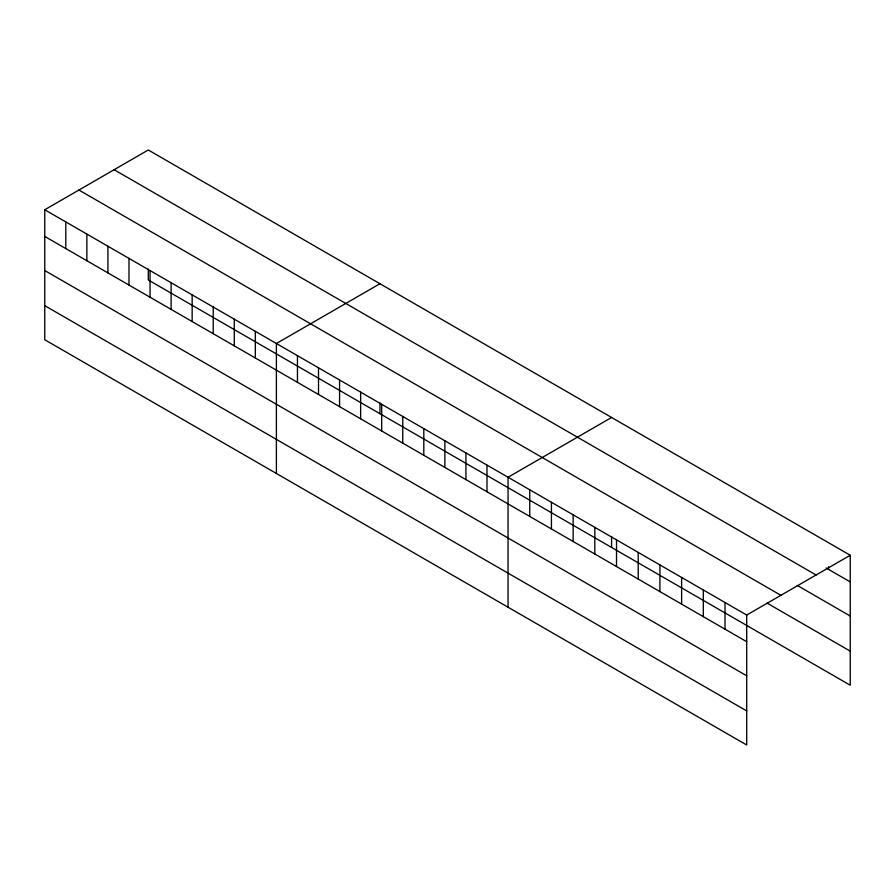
<?xml version="1.0" encoding="UTF-8"?>
<svg xmlns="http://www.w3.org/2000/svg" width="895" height="895" viewBox="0 0 895 895"><rect width="100%" height="100%" fill="white"/><g stroke="black" fill="none" stroke-linecap="round" stroke-linejoin="round"><path stroke-width="1.34" d="M746.71 675.792L746.71 615.044L44.75 209.766L44.75 339.742L746.71 745.009L746.71 675.792L44.75 270.525M148.29 269.048L148.29 279.956L850.25 685.234L850.25 555.258L148.29 149.991L44.75 209.766M379.939 283.726L276.398 343.512L276.398 473.477M611.587 417.473L508.047 477.248L508.047 607.224M746.71 615.044L850.25 555.258M826.141 568.001L850.25 581.918M114.124 169.714L816.083 574.982M797.21 585.397L850.25 616.017M78.917 190.042L780.876 595.309M767.082 603.118L850.25 651.135M44.75 236.425L746.71 641.704M44.75 305.654L746.71 710.921M828.557 566.725L828.557 569.399M725.006 602.514L725.006 629.174M703.313 589.984L703.313 616.644M681.621 577.465L681.621 604.125M659.917 564.935L659.917 591.595M638.224 552.405L638.224 579.065M616.521 539.875L616.521 566.546M611.587 536.53L611.587 547.438M594.828 527.356L594.828 554.016M573.136 514.826L573.136 541.486M551.432 502.296L551.432 528.967M529.739 489.778L529.739 516.437M486.981 465.087L486.981 491.747M465.926 452.926L465.926 479.597M444.871 440.776L444.871 467.436M423.805 428.615L423.805 455.275M402.75 416.455L402.75 443.114M381.684 404.294L381.684 430.965M379.939 402.795L379.939 413.703M360.629 392.144L360.629 418.804M339.574 379.983L339.574 406.643M318.508 367.823L318.508 394.482M297.453 355.662L297.453 382.333M255.332 331.351L255.332 358.011M234.277 319.191L234.277 345.85M213.223 307.03L213.223 333.69M192.156 294.88L192.156 321.54M171.102 282.719L171.102 309.379M150.047 270.558L150.047 297.218M128.981 258.398L128.981 285.058M107.926 246.248L107.926 272.908M86.871 234.087L86.871 260.747M65.805 221.926L65.805 248.586"/></g></svg>
